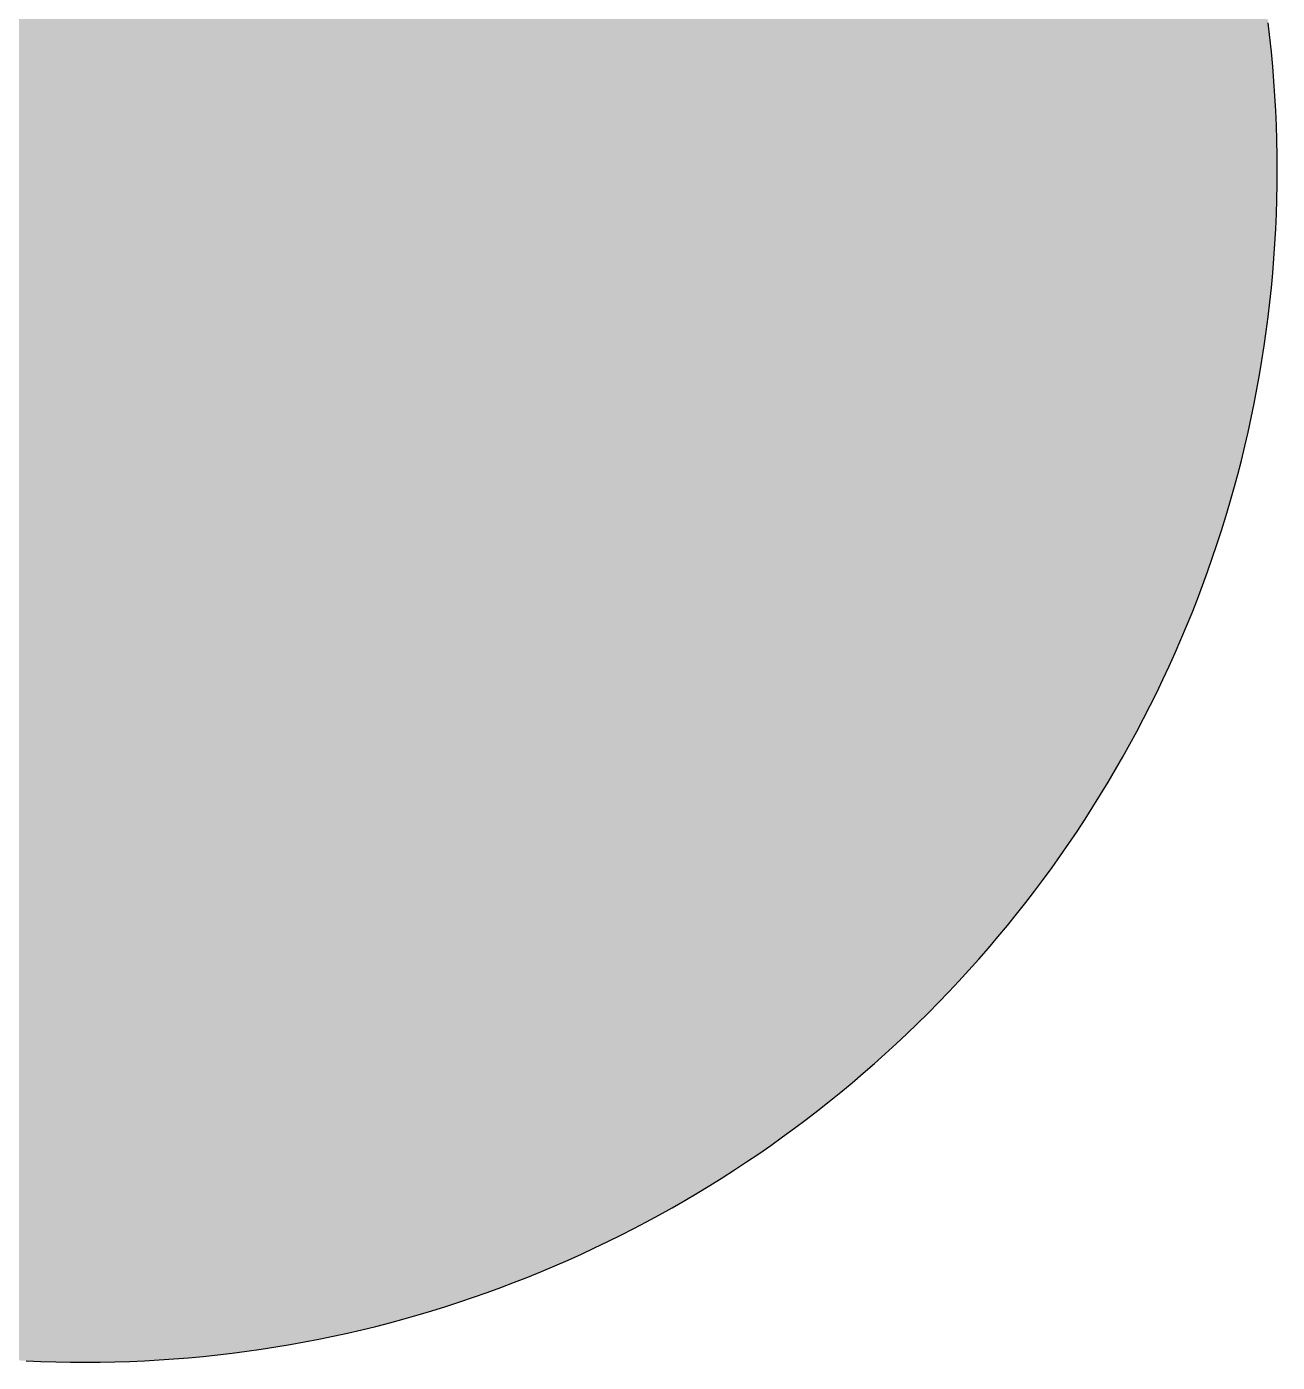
# Model space of a CAD drawing. Header units: millimetres. Extents: x 0 to 212, y 0 to 212.
# Drawn here: x 100.7 to 211.7, y 0.1 to 118.6 of the extents above; entities that cross this region are included whole.
import ezdxf

# ---------------------------------------------------------------- set-up
doc = ezdxf.new("R2010")
doc.units = ezdxf.units.MM

msp = doc.modelspace()

# ---------------------------------------------------------------- hatches: boundary and pattern name
msp.add_hatch(color=254).paths.add_polyline_path([(211.7189, 105.8869), (211.709, 107.2007), (211.6861, 108.5139), (211.6455, 109.8245), (211.5871, 111.1326), (211.5134, 112.4407), (211.4245, 113.7437), (211.3204, 115.0468), (211.201, 116.3447), (211.0638, 117.6426), (210.9114, 118.9355), (210.7413, 120.2258), (210.5584, 121.5136), (210.3577, 122.7988), (210.1418, 124.079), (209.9107, 125.3566), (209.6643, 126.6292), (209.4027, 127.8992), (209.1258, 129.1641), (208.8337, 130.4239), (208.5264, 131.6812), (208.2038, 132.936), (207.866, 134.1831), (207.5104, 135.4277), (207.1421, 136.6647), (206.7611, 137.8991), (206.3623, 139.1285), (205.9483, 140.3502), (205.5216, 141.5694), (205.0771, 142.781), (204.6199, 143.9901), (204.1474, 145.1915), (203.6623, 146.3853), (203.1619, 147.574), (202.6463, 148.7576), (202.1154, 149.9362), (201.5693, 151.1046), (201.0105, 152.2705), (200.439, 153.4262), (199.8523, 154.5768), (199.2503, 155.7198), (198.6356, 156.8577), (198.0057, 157.9855), (197.3605, 159.1081), (196.7052, 160.2232), (196.0321, 161.3281), (195.3489, 162.4279), (194.6504, 163.5176), (193.9366, 164.6022), (193.2102, 165.6766), (192.471, 166.7434), (191.7167, 167.8), (190.9521, 168.849), (190.1698, 169.8904), (189.3773, 170.9217), (188.5696, 171.9428), (187.7517, 172.9562), (186.9161, 173.9621), (186.0702, 174.9552), (185.2117, 175.9407), (184.338, 176.9161), (183.454, 177.8838), (182.5549, 178.8389), (181.643, 179.7837), (180.721, 180.7185), (179.7837, 181.643), (178.8389, 182.5549), (177.8838, 183.454), (176.9161, 184.338), (175.9407, 185.2117), (174.9552, 186.0702), (173.9621, 186.9161), (172.9562, 187.7492), (171.9428, 188.5696), (170.9217, 189.3773), (169.8904, 190.1698), (168.849, 190.9496), (167.8, 191.7167), (166.7408, 192.471), (165.6766, 193.2102), (164.6022, 193.9366), (163.5176, 194.6504), (162.4279, 195.3489), (161.3281, 196.0321), (160.2232, 196.7052), (159.1081, 197.3631), (157.9855, 198.0057), (156.8577, 198.6356), (155.7198, 199.2503), (154.5768, 199.8523), (153.4262, 200.439), (152.2705, 201.0131), (151.1046, 201.5719), (149.9362, 202.1154), (148.7576, 202.6463), (147.574, 203.1619), (146.3853, 203.6623), (145.1889, 204.15), (143.9875, 204.6199), (142.781, 205.0796), (141.5694, 205.5216), (140.3502, 205.9483), (139.1285, 206.3623), (137.8991, 206.7611), (136.6647, 207.1446), (135.4252, 207.5129), (134.1831, 207.866), (132.9334, 208.2038), (131.6812, 208.5264), (130.4239, 208.8337), (129.1641, 209.1284), (127.8966, 209.4052), (126.6292, 209.6668), (125.3541, 209.9132), (124.0765, 210.1444), (122.7963, 210.3603), (121.5136, 210.5584), (120.2258, 210.7438), (118.9355, 210.9114), (117.6401, 211.0638), (116.3447, 211.201), (115.0468, 211.3229), (113.7437, 211.4271), (112.4382, 211.516), (111.1326, 211.5896), (109.8245, 211.6455), (108.5113, 211.6861), (107.1982, 211.7115), (105.885, 211.7192), (104.5693, 211.7115), (103.2561, 211.6861), (101.9454, 211.6455), (100.6373, 211.5896), (99.3292, 211.516), (98.0262, 211.4271), (96.7232, 211.3229), (95.4253, 211.201), (94.1273, 211.0638), (92.8345, 210.9114), (91.5441, 210.7438), (90.2564, 210.5584), (88.9711, 210.3603), (87.691, 210.1444), (86.4133, 209.9132), (85.1408, 209.6668), (83.8708, 209.4052), (82.6059, 209.1284), (81.346, 208.8337), (80.0887, 208.5264), (78.834, 208.2038), (77.5868, 207.866), (76.3422, 207.5129), (75.1053, 207.1446), (73.8708, 206.7611), (72.6415, 206.3623), (71.4197, 205.9483), (70.2005, 205.5216), (68.9889, 205.0796), (67.7799, 204.6199), (66.5785, 204.15), (65.3847, 203.6623), (64.196, 203.1619), (63.0123, 202.6463), (61.8338, 202.1154), (60.6628, 201.5719), (59.4995, 201.0131), (58.3438, 200.439), (57.1932, 199.8523), (56.0502, 199.2503), (54.9123, 198.6356), (53.7845, 198.0057), (52.6618, 197.3631), (51.5468, 196.7052), (50.4419, 196.0321), (49.342, 195.3489), (48.2524, 194.6504), (47.1678, 193.9366), (46.0934, 193.2102), (45.0266, 192.471), (43.9699, 191.7167), (42.9209, 190.9496), (41.8795, 190.1698), (40.8483, 189.3773), (39.8272, 188.5696), (38.8137, 187.7492), (37.8079, 186.9161), (36.8148, 186.0702), (35.8292, 185.2117), (34.8539, 184.338), (33.8861, 183.454), (32.9311, 182.5549), (31.9862, 181.643), (31.049, 180.7185), (30.1269, 179.7837), (29.2151, 178.8389), (28.3159, 177.8838), (27.432, 176.9161), (26.5582, 175.9407), (25.6997, 174.9552), (24.8539, 173.9621), (24.0208, 172.9562), (23.2004, 171.9428), (22.3926, 170.9217), (21.6002, 169.8904), (20.8204, 168.849), (20.0533, 167.8), (19.2989, 166.7434), (18.5598, 165.6766), (17.8333, 164.6022), (17.1196, 163.5176), (16.4211, 162.4279), (15.7378, 161.3281), (15.0647, 160.2232), (14.4069, 159.1081), (13.7643, 157.9855), (13.1343, 156.8577), (12.5197, 155.7198), (11.9177, 154.5768), (11.3309, 153.4262), (10.7569, 152.2705), (10.1981, 151.1046), (9.6545, 149.9362), (9.1237, 148.7576), (8.6081, 147.574), (8.1077, 146.3853), (7.62, 145.1915), (7.1501, 143.9901), (6.6904, 142.781), (6.2484, 141.5694), (5.8217, 140.3502), (5.4077, 139.1285), (5.0089, 137.8991), (4.6253, 136.6647), (4.257, 135.4277), (3.904, 134.1831), (3.5662, 132.936), (3.2436, 131.6812), (2.9362, 130.4239), (2.6416, 129.1641), (2.3647, 127.8992), (2.1031, 126.6292), (1.8567, 125.3566), (1.6256, 124.079), (1.4097, 122.7988), (1.2116, 121.5136), (1.0262, 120.2258), (0.8585, 118.9355), (0.7061, 117.6426), (0.569, 116.3447), (0.447, 115.0468), (0.3429, 113.7437), (0.254, 112.4407), (0.1803, 111.1326), (0.1245, 109.8245), (0.0838, 108.5139), (0.0584, 107.2007), (0.0508, 105.885), (0.0584, 104.5718), (0.0838, 103.2586), (0.1245, 101.9454), (0.1803, 100.6373), (0.254, 99.3318), (0.3429, 98.0262), (0.447, 96.7232), (0.569, 95.4253), (0.7061, 94.1299), (0.8585, 92.8345), (1.0262, 91.5441), (1.2116, 90.2564), (1.4097, 88.9737), (1.6256, 87.6935), (1.8567, 86.4159), (2.1031, 85.1408), (2.3647, 83.8733), (2.6416, 82.6059), (2.9362, 81.346), (3.2436, 80.0887), (3.5662, 78.8365), (3.904, 77.5868), (4.257, 76.3448), (4.6253, 75.1053), (5.0089, 73.8708), (5.4077, 72.6415), (5.8217, 71.4197), (6.2484, 70.2005), (6.6904, 68.9889), (7.1501, 67.7824), (7.62, 66.581), (8.1077, 65.3847), (8.6081, 64.196), (9.1237, 63.0123), (9.6545, 61.8338), (10.1981, 60.6654), (10.7569, 59.4995), (11.3309, 58.3438), (11.9177, 57.1932), (12.5197, 56.0502), (13.1343, 54.9123), (13.7643, 53.7845), (14.4069, 52.6618), (15.0647, 51.5468), (15.7378, 50.4419), (16.4211, 49.342), (17.1196, 48.2524), (17.8333, 47.1678), (18.5598, 46.0934), (19.2989, 45.0291), (20.0533, 43.9699), (20.8204, 42.9209), (21.6002, 41.8795), (22.3926, 40.8483), (23.2004, 39.8272), (24.0208, 38.8137), (24.8539, 37.8079), (25.6997, 36.8148), (26.5582, 35.8292), (27.432, 34.8539), (28.3159, 33.8861), (29.2151, 32.9311), (30.1269, 31.9862), (31.049, 31.049), (31.9862, 30.1269), (32.9311, 29.2151), (33.8861, 28.3159), (34.8539, 27.432), (35.8292, 26.5582), (36.8148, 25.6997), (37.8079, 24.8539), (38.8137, 24.0182), (39.8272, 23.2004), (40.8483, 22.3926), (41.8795, 21.6002), (42.9209, 20.8178), (43.9699, 20.0533), (45.0266, 19.2989), (46.0934, 18.5598), (47.1678, 17.8333), (48.2524, 17.1196), (49.342, 16.4211), (50.4419, 15.7378), (51.5468, 15.0647), (52.6618, 14.4094), (53.7845, 13.7643), (54.9123, 13.1343), (56.0502, 12.5197), (57.1932, 11.9177), (58.3438, 11.3309), (59.4995, 10.7594), (60.6628, 10.2006), (61.8338, 9.6545), (63.0123, 9.1237), (64.196, 8.6081), (65.3847, 8.1077), (66.5785, 7.6225), (67.7799, 7.1501), (68.9889, 6.6929), (70.2005, 6.2484), (71.4197, 5.8217), (72.6415, 5.4077), (73.8708, 5.0089), (75.1053, 4.6279), (76.3422, 4.2596), (77.5868, 3.904), (78.834, 3.5662), (80.0887, 3.2436), (81.346, 2.9362), (82.6059, 2.6441), (83.8708, 2.3673), (85.1408, 2.1057), (86.4133, 1.8593), (87.691, 1.6281), (88.9711, 1.4122), (90.2564, 1.2116), (91.5441, 1.0287), (92.8345, 0.8585), (94.1273, 0.7061), (95.4253, 0.569), (96.7232, 0.4496), (98.0262, 0.3454), (99.3292, 0.2565), (100.6373, 0.1829), (101.9454, 0.1245), (103.2561, 0.0838), (104.5693, 0.061), (105.885, 0.0533), (107.1982, 0.061), (108.5113, 0.0838), (109.8245, 0.1245), (111.1326, 0.1829), (112.4382, 0.2565), (113.7437, 0.3454), (115.0468, 0.4496), (116.3447, 0.569), (117.6401, 0.7061), (118.9355, 0.8585), (120.2258, 1.0287), (121.5136, 1.2116), (122.7963, 1.4122), (124.0765, 1.6281), (125.3541, 1.8593), (126.6292, 2.1057), (127.8966, 2.3673), (129.1641, 2.6441), (130.4239, 2.9362), (131.6812, 3.2436), (132.9334, 3.5662), (134.1831, 3.904), (135.4252, 4.2596), (136.6647, 4.6279), (137.8991, 5.0089), (139.1285, 5.4077), (140.3502, 5.8217), (141.5694, 6.2484), (142.781, 6.6929), (143.9875, 7.1501), (145.1889, 7.6225), (146.3853, 8.1077), (147.574, 8.6081), (148.7576, 9.1237), (149.9362, 9.6545), (151.1046, 10.2006), (152.2705, 10.7594), (153.4262, 11.3309), (154.5768, 11.9177), (155.7198, 12.5197), (156.8577, 13.1343), (157.9855, 13.7643), (159.1081, 14.4094), (160.2232, 15.0647), (161.3281, 15.7378), (162.4279, 16.4211), (163.5176, 17.1196), (164.6022, 17.8333), (165.6766, 18.5598), (166.7408, 19.2989), (167.8, 20.0533), (168.849, 20.8178), (169.8904, 21.6002), (170.9217, 22.3926), (171.9428, 23.2004), (172.9562, 24.0182), (173.9621, 24.8539), (174.9552, 25.6997), (175.9407, 26.5582), (176.9161, 27.432), (177.8838, 28.3159), (178.8389, 29.2151), (179.7837, 30.1269), (180.721, 31.049), (181.643, 31.9862), (182.5549, 32.9311), (183.454, 33.8861), (184.338, 34.8539), (185.2117, 35.8292), (186.0702, 36.8148), (186.9161, 37.8079), (187.7517, 38.8137), (188.5696, 39.8272), (189.3773, 40.8483), (190.1698, 41.8795), (190.9521, 42.9209), (191.7167, 43.9699), (192.471, 45.0291), (193.2102, 46.0934), (193.9366, 47.1678), (194.6504, 48.2524), (195.3489, 49.342), (196.0321, 50.4419), (196.7052, 51.5468), (197.3605, 52.6618), (198.0057, 53.7845), (198.6356, 54.9123), (199.2503, 56.0502), (199.8523, 57.1932), (200.439, 58.3438), (201.0105, 59.4995), (201.5693, 60.6654), (202.1154, 61.8338), (202.6463, 63.0123), (203.1619, 64.196), (203.6623, 65.3847), (204.1474, 66.581), (204.6199, 67.7824), (205.0771, 68.9889), (205.5216, 70.2005), (205.9483, 71.4197), (206.3623, 72.6415), (206.7611, 73.8708), (207.1421, 75.1053), (207.5104, 76.3448), (207.866, 77.5868), (208.2038, 78.8365), (208.5264, 80.0887), (208.8337, 81.346), (209.1258, 82.6059), (209.4027, 83.8733), (209.6643, 85.1408), (209.9107, 86.4159), (210.1418, 87.6935), (210.3577, 88.9737), (210.5584, 90.2564), (210.7413, 91.5441), (210.9114, 92.8345), (211.0638, 94.1299), (211.201, 95.4253), (211.3204, 96.7232), (211.4245, 98.0262), (211.5134, 99.3318), (211.5871, 100.6373), (211.6455, 101.9454), (211.6861, 103.2586), (211.709, 104.5718), (211.7166, 105.885)])
h = msp.add_hatch(color=59)
h.paths.add_polyline_path([(148.5194, 106.9287), (124.889, 105.4569), (124.8385, 105.4532), (124.7877, 105.4481), (124.7369, 105.443), (124.6886, 105.4354), (124.6378, 105.4278), (124.5895, 105.4202), (124.5413, 105.4125), (124.493, 105.4024), (124.4448, 105.3922), (124.3965, 105.3795), (124.3482, 105.3668), (124.3, 105.3541), (124.2543, 105.3414), (124.206, 105.3262), (124.1603, 105.3109), (124.1146, 105.2932), (124.0688, 105.2754), (124.0231, 105.2576), (123.9774, 105.2398), (123.9342, 105.2195), (123.8885, 105.1992), (123.8453, 105.1789), (123.8021, 105.156), (123.759, 105.1331), (123.7158, 105.1103), (123.6751, 105.0849), (123.632, 105.0595), (123.5913, 105.0341), (123.5507, 105.0087), (123.51, 104.9807), (123.4719, 104.9528), (123.4313, 104.9249), (123.3932, 104.8969), (123.3551, 104.8664), (123.317, 104.836), (123.2789, 104.8029), (123.2433, 104.7725), (123.2078, 104.7394), (123.1722, 104.7064), (123.1367, 104.6734), (123.1036, 104.6378), (123.0681, 104.6023), (123.0351, 104.5667), (123.0046, 104.5312), (122.9716, 104.4931), (122.9411, 104.4575), (122.9106, 104.4194), (122.8801, 104.3788), (122.8496, 104.3407), (122.8217, 104.3), (122.7938, 104.2594), (122.7684, 104.2187), (122.7404, 104.1781), (122.715, 104.1349), (122.6896, 104.0943), (122.6642, 104.0511), (122.6414, 104.0079), (122.6185, 103.9622), (122.5956, 103.919), (122.5753, 103.8733), (122.555, 103.8276), (122.5347, 103.7819), (122.5169, 103.7336), (122.4991, 103.6879), (116.5105, 87.6469), (116.4869, 87.5894), (116.4666, 87.5309), (116.4463, 87.4725), (116.426, 87.4166), (116.4057, 87.3582), (116.3853, 87.2998), (116.3676, 87.2414), (116.3472, 87.183), (116.3295, 87.1245), (116.3117, 87.0661), (116.2914, 87.0077), (116.2736, 86.9493), (116.2583, 86.8909), (116.2406, 86.8324), (116.2228, 86.774), (116.2075, 86.7156), (116.1923, 86.6572), (116.1745, 86.5962), (116.1593, 86.5378), (116.144, 86.4794), (116.1313, 86.421), (116.1161, 86.36), (116.1009, 86.3016), (116.0882, 86.2406), (116.0755, 86.1822), (116.0628, 86.1238), (116.0501, 86.0628), (116.0374, 86.0019), (116.0247, 85.9434), (116.012, 85.8825), (116.0018, 85.8241), (115.9916, 85.7631), (115.9789, 85.7021), (115.9688, 85.6437), (115.9586, 85.5828), (115.951, 85.5218), (115.9408, 85.4634), (115.9307, 85.4024), (115.9231, 85.3415), (115.9154, 85.2805), (115.9053, 85.2221), (115.8977, 85.1611), (115.8926, 85.1002), (115.885, 85.0392), (115.8773, 84.9782), (115.8723, 84.9173), (115.8646, 84.8563), (115.8596, 84.7954), (115.8545, 84.7344), (115.8494, 84.6734), (115.8443, 84.6125), (115.8418, 84.5515), (115.8367, 84.4906), (115.8342, 84.4296), (115.8291, 84.3686), (115.8265, 84.3077), (115.824, 84.2467), (115.8215, 84.1858), (115.8215, 84.1248), (115.8189, 84.0638), (115.8164, 84.0029), (115.8164, 83.9419), (115.8164, 83.881), (115.8164, 83.82), (115.7993, 68.7571), (115.7986, 68.6841), (115.8011, 68.6156), (115.8062, 68.5444), (115.8113, 68.4759), (115.8189, 68.4073), (115.8291, 68.3387), (115.8418, 68.2727), (115.8545, 68.2041), (115.8672, 68.138), (115.885, 68.072), (115.9027, 68.006), (115.9205, 67.9425), (115.9408, 67.879), (115.9637, 67.8155), (115.9866, 67.752), (116.012, 67.691), (116.0399, 67.63), (116.0678, 67.5691), (116.0983, 67.5107), (116.1288, 67.4522), (116.1593, 67.3938), (116.1948, 67.3379), (116.2279, 67.2821), (116.266, 67.2262), (116.3015, 67.1728), (116.3422, 67.1195), (116.3803, 67.0687), (116.4234, 67.0154), (116.4641, 66.9671), (116.5073, 66.9163), (116.553, 66.868), (116.5987, 66.8223), (116.6444, 66.7766), (116.6927, 66.7309), (116.7435, 66.6877), (116.7917, 66.6471), (116.8451, 66.6039), (116.8959, 66.5658), (116.9492, 66.5251), (117.0026, 66.4896), (117.0584, 66.4515), (117.1143, 66.4185), (117.1702, 66.3829), (117.2286, 66.3524), (117.287, 66.3219), (117.3455, 66.2915), (117.4064, 66.2635), (117.4674, 66.2356), (117.5283, 66.2102), (117.5918, 66.1873), (117.6553, 66.1645), (117.7188, 66.1441), (117.7823, 66.1264), (117.8484, 66.1086), (117.9144, 66.0908), (117.9805, 66.0781), (118.049, 66.0654), (118.1151, 66.0527), (118.1837, 66.0425), (118.2522, 66.0349), (118.3208, 66.0298), (118.3919, 66.0248), (118.4605, 66.0222), (118.5316, 66.0222), (119.9085, 66.0393), (119.9109, 66.355), (119.9236, 66.6699), (119.9439, 66.9823), (119.9693, 67.2922), (120.0048, 67.5996), (120.048, 67.9044), (120.0988, 68.2092), (120.1572, 68.5089), (120.2207, 68.8061), (120.2944, 69.1032), (120.3731, 69.3953), (120.4595, 69.6849), (120.5509, 69.9694), (120.65, 70.2539), (120.7567, 70.5333), (120.871, 70.8101), (120.9904, 71.0844), (121.1174, 71.3537), (121.2494, 71.6204), (121.3866, 71.882), (121.5314, 72.1411), (121.6812, 72.3951), (121.8387, 72.6465), (122.0013, 72.8929), (122.1689, 73.1342), (122.3416, 73.373), (122.522, 73.6067), (122.7074, 73.8353), (122.8979, 74.0613), (123.0909, 74.2823), (123.2916, 74.4957), (123.4973, 74.7065), (123.7082, 74.9122), (123.9241, 75.1129), (124.1425, 75.3085), (124.3686, 75.499), (124.5972, 75.6818), (124.8308, 75.8622), (125.0696, 76.0349), (125.3134, 76.2025), (125.5598, 76.3651), (125.8087, 76.5226), (126.0653, 76.6724), (126.3218, 76.8172), (126.586, 76.9569), (126.8527, 77.089), (127.1219, 77.2135), (127.3937, 77.3328), (127.6706, 77.4471), (127.9525, 77.5538), (128.2344, 77.6529), (128.5215, 77.7469), (128.811, 77.8332), (129.1031, 77.912), (129.3978, 77.9831), (129.6949, 78.0491), (129.9972, 78.105), (130.2995, 78.1558), (130.6043, 78.199), (130.9116, 78.2345), (131.224, 78.2625), (131.5364, 78.2803), (131.8489, 78.293), (132.1664, 78.298), (132.4839, 78.293), (132.7963, 78.2803), (133.1087, 78.2625), (133.4211, 78.2345), (133.7285, 78.199), (134.0333, 78.1558), (134.3355, 78.105), (134.6378, 78.0491), (134.935, 77.9831), (135.2296, 77.912), (135.5217, 77.8332), (135.8113, 77.7469), (136.0983, 77.6529), (136.3828, 77.5538), (136.6622, 77.4471), (136.939, 77.3328), (137.2108, 77.2135), (137.4826, 77.089), (137.7467, 76.9569), (138.0109, 76.8172), (138.27, 76.6724), (138.524, 76.5226), (138.7754, 76.3651), (139.0218, 76.2025), (139.2631, 76.0349), (139.5019, 75.8622), (139.7356, 75.6818), (139.9642, 75.499), (140.1902, 75.3085), (140.4087, 75.1129), (140.6246, 74.9122), (140.8354, 74.7065), (141.0411, 74.4957), (141.2418, 74.2823), (141.4374, 74.0613), (141.6253, 73.8353), (141.8107, 73.6067), (141.9911, 73.373), (142.1638, 73.1342), (142.3314, 72.8929), (142.494, 72.6465), (142.6515, 72.3951), (142.8013, 72.1411), (142.9461, 71.882), (143.0833, 71.6204), (143.2154, 71.3537), (143.3424, 71.0844), (143.4617, 70.8101), (143.576, 70.5333), (143.6827, 70.2539), (143.7818, 69.9694), (143.8732, 69.6849), (143.9596, 69.3953), (144.0383, 69.1032), (144.112, 68.8061), (144.1755, 68.5089), (144.2339, 68.2092), (144.2847, 67.9044), (144.3279, 67.5996), (144.3609, 67.2922), (144.3888, 66.9823), (144.4092, 66.6699), (144.4219, 66.355), (144.4244, 66.0375), (167.0801, 66.0382), (167.1726, 66.1797), (167.2641, 66.3219), (167.3555, 66.4667), (167.447, 66.609), (167.5409, 66.7537), (167.6298, 66.896), (167.7213, 67.0408), (167.8127, 67.1855), (167.9016, 67.3303), (167.9931, 67.4751), (168.082, 67.6199), (168.1709, 67.7647), (168.2598, 67.9094), (168.3487, 68.0568), (168.435, 68.2015), (168.5239, 68.3463), (168.6103, 68.4936), (168.6992, 68.641), (168.7855, 68.7857), (168.8719, 68.9331), (168.9583, 69.0804), (169.0421, 69.2277), (169.1284, 69.375), (169.2123, 69.5223), (169.2986, 69.6697), (169.3824, 69.817), (169.4663, 69.9668), (169.5501, 70.1142), (169.6314, 70.264), (169.7152, 70.4113), (169.799, 70.5612), (169.8803, 70.7111), (169.9616, 70.8584), (170.0428, 71.0082), (170.1241, 71.1581), (170.2054, 71.308), (170.2867, 71.4578), (170.3654, 71.6077), (170.4467, 71.7601), (170.5254, 71.9099), (170.6042, 72.0598), (170.6829, 72.2122), (170.7617, 72.3621), (170.8379, 72.5145), (170.9166, 72.6643), (170.9928, 72.8167), (171.0715, 72.9691), (171.1477, 73.1215), (171.2239, 73.2739), (171.3001, 73.4263), (171.3738, 73.5787), (171.45, 73.7311), (171.5237, 73.8835), (171.5999, 74.0359), (171.6735, 74.1909), (171.7472, 74.3433), (171.8208, 74.4982), (171.892, 74.6506), (171.9656, 74.8055), (172.0393, 74.9605), (172.1104, 75.1129), (172.1815, 75.2678), (172.2526, 75.4228), (172.3238, 75.5777), (148.5194, 75.5795)])
edge = h.paths.add_edge_path(flags=16)
edge.add_line((141.7105, 66.0393), (141.7066, 66.2838))
edge.add_line((141.7066, 66.2838), (141.6964, 66.5302))
edge.add_line((141.6964, 66.5302), (141.6812, 66.7715))
edge.add_line((141.6812, 66.7715), (141.6609, 67.0128))
edge.add_line((141.6609, 67.0128), (141.6329, 67.2541))
edge.add_line((141.6329, 67.2541), (141.5999, 67.4903))
edge.add_line((141.5999, 67.4903), (141.5593, 67.7266))
edge.add_line((141.5593, 67.7266), (141.5161, 67.9602))
edge.add_line((141.5161, 67.9602), (141.4653, 68.1939))
edge.add_line((141.4653, 68.1939), (141.4094, 68.4225))
edge.add_line((141.4094, 68.4225), (141.3485, 68.6511))
edge.add_line((141.3485, 68.6511), (141.2799, 68.8772))
edge.add_line((141.2799, 68.8772), (141.2088, 69.0982))
edge.add_line((141.2088, 69.0982), (141.13, 69.3191))
edge.add_line((141.13, 69.3191), (141.0462, 69.5376))
edge.add_line((141.0462, 69.5376), (140.9598, 69.7535))
edge.add_line((140.9598, 69.7535), (140.8659, 69.9668))
edge.add_line((140.8659, 69.9668), (140.7693, 70.1751))
edge.add_line((140.7693, 70.1751), (140.6652, 70.3834))
edge.add_line((140.6652, 70.3834), (140.5585, 70.5866))
edge.add_line((140.5585, 70.5866), (140.4442, 70.7873))
edge.add_line((140.4442, 70.7873), (140.3274, 70.9879))
edge.add_line((140.3274, 70.9879), (140.2055, 71.181))
edge.add_line((140.2055, 71.181), (140.0785, 71.374))
edge.add_line((140.0785, 71.374), (139.9489, 71.562))
edge.add_line((139.9489, 71.562), (139.8143, 71.7474))
edge.add_line((139.8143, 71.7474), (139.6746, 71.9303))
edge.add_line((139.6746, 71.9303), (139.5298, 72.1081))
edge.add_line((139.5298, 72.1081), (139.3825, 72.2833))
edge.add_line((139.3825, 72.2833), (139.2301, 72.456))
edge.add_line((139.2301, 72.456), (139.0752, 72.6211))
edge.add_line((139.0752, 72.6211), (138.9151, 72.7862))
edge.add_line((138.9151, 72.7862), (138.75, 72.9463))
edge.add_line((138.75, 72.9463), (138.5824, 73.1012))
edge.add_line((138.5824, 73.1012), (138.4122, 73.2536))
edge.add_line((138.4122, 73.2536), (138.237, 73.4009))
edge.add_line((138.237, 73.4009), (138.0592, 73.5457))
edge.add_line((138.0592, 73.5457), (137.8763, 73.6854))
edge.add_line((137.8763, 73.6854), (137.6909, 73.82))
edge.add_line((137.6909, 73.82), (137.5029, 73.9521))
edge.add_line((137.5029, 73.9521), (137.3099, 74.0766))
edge.add_line((137.3099, 74.0766), (137.1143, 74.1985))
edge.add_line((137.1143, 74.1985), (136.9162, 74.3179))
edge.add_line((136.9162, 74.3179), (136.7155, 74.4296))
edge.add_line((136.7155, 74.4296), (136.5098, 74.5363))
edge.add_line((136.5098, 74.5363), (136.304, 74.6404))
edge.add_line((136.304, 74.6404), (136.0932, 74.737))
edge.add_line((136.0932, 74.737), (135.8798, 74.8309))
edge.add_line((135.8798, 74.8309), (135.6665, 74.9198))
edge.add_line((135.6665, 74.9198), (135.448, 75.0011))
edge.add_line((135.448, 75.0011), (135.2271, 75.0799))
edge.add_line((135.2271, 75.0799), (135.0035, 75.151))
edge.add_line((135.0035, 75.151), (134.78, 75.2196))
edge.add_line((134.78, 75.2196), (134.5514, 75.2805))
edge.add_line((134.5514, 75.2805), (134.3228, 75.3364))
edge.add_line((134.3228, 75.3364), (134.0891, 75.3872))
edge.add_line((134.0891, 75.3872), (133.8555, 75.4329))
edge.add_line((133.8555, 75.4329), (133.6192, 75.471))
edge.add_line((133.6192, 75.471), (133.383, 75.504))
edge.add_line((133.383, 75.504), (133.1417, 75.532))
edge.add_line((133.1417, 75.532), (132.9004, 75.5523))
edge.add_line((132.9004, 75.5523), (132.6566, 75.5675))
edge.add_line((132.6566, 75.5675), (132.4127, 75.5777))
edge.add_line((132.4127, 75.5777), (132.1664, 75.5802))
edge.add_line((132.1664, 75.5802), (131.92, 75.5777))
edge.add_line((131.92, 75.5777), (131.6761, 75.5675))
edge.add_line((131.6761, 75.5675), (131.4323, 75.5523))
edge.add_line((131.4323, 75.5523), (131.191, 75.532))
edge.add_line((131.191, 75.532), (130.9522, 75.504))
edge.add_line((130.9522, 75.504), (130.7135, 75.471))
edge.add_line((130.7135, 75.471), (130.4773, 75.4329))
edge.add_line((130.4773, 75.4329), (130.2436, 75.3872))
edge.add_line((130.2436, 75.3872), (130.0124, 75.3364))
edge.add_line((130.0124, 75.3364), (129.7813, 75.2805))
edge.add_line((129.7813, 75.2805), (129.5552, 75.2196))
edge.add_line((129.5552, 75.2196), (129.3292, 75.151))
edge.add_line((129.3292, 75.151), (129.1057, 75.0799))
edge.add_line((129.1057, 75.0799), (128.8847, 75.0011))
edge.add_line((128.8847, 75.0011), (128.6688, 74.9198))
edge.add_line((128.6688, 74.9198), (128.4529, 74.8309))
edge.add_line((128.4529, 74.8309), (128.2395, 74.737))
edge.add_line((128.2395, 74.737), (128.0287, 74.6404))
edge.add_line((128.0287, 74.6404), (127.823, 74.5363))
edge.add_line((127.823, 74.5363), (127.6172, 74.4296))
edge.add_line((127.6172, 74.4296), (127.4166, 74.3179))
edge.add_line((127.4166, 74.3179), (127.2184, 74.1985))
edge.add_line((127.2184, 74.1985), (127.0229, 74.0766))
edge.add_line((127.0229, 74.0766), (126.8324, 73.9521))
edge.add_line((126.8324, 73.9521), (126.6419, 73.82))
edge.add_line((126.6419, 73.82), (126.4564, 73.6854))
edge.add_line((126.4564, 73.6854), (126.2761, 73.5457))
edge.add_line((126.2761, 73.5457), (126.0983, 73.4009))
edge.add_line((126.0983, 73.4009), (125.923, 73.2536))
edge.add_line((125.923, 73.2536), (125.7503, 73.1012))
edge.add_line((125.7503, 73.1012), (125.5827, 72.9463))
edge.add_line((125.5827, 72.9463), (125.4201, 72.7862))
edge.add_line((125.4201, 72.7862), (125.2601, 72.6211))
edge.add_line((125.2601, 72.6211), (125.1026, 72.456))
edge.add_line((125.1026, 72.456), (124.9528, 72.2833))
edge.add_line((124.9528, 72.2833), (124.8029, 72.1081))
edge.add_line((124.8029, 72.1081), (124.6607, 71.9303))
edge.add_line((124.6607, 71.9303), (124.521, 71.7474))
edge.add_line((124.521, 71.7474), (124.3863, 71.562))
edge.add_line((124.3863, 71.562), (124.2543, 71.374))
edge.add_line((124.2543, 71.374), (124.1273, 71.181))
edge.add_line((124.1273, 71.181), (124.0053, 70.9879))
edge.add_line((124.0053, 70.9879), (123.8885, 70.7873))
edge.add_line((123.8885, 70.7873), (123.7767, 70.5866))
edge.add_line((123.7767, 70.5866), (123.6701, 70.3834))
edge.add_line((123.6701, 70.3834), (123.5659, 70.1751))
edge.add_line((123.5659, 70.1751), (123.4669, 69.9668))
edge.add_line((123.4669, 69.9668), (123.3754, 69.7535))
edge.add_line((123.3754, 69.7535), (123.2865, 69.5376))
edge.add_line((123.2865, 69.5376), (123.2027, 69.3191))
edge.add_line((123.2027, 69.3191), (123.1265, 69.0982))
edge.add_line((123.1265, 69.0982), (123.0528, 68.8772))
edge.add_line((123.0528, 68.8772), (122.9868, 68.6511))
edge.add_line((122.9868, 68.6511), (122.9258, 68.4225))
edge.add_line((122.9258, 68.4225), (122.87, 68.1939))
edge.add_line((122.87, 68.1939), (122.8192, 67.9602))
edge.add_line((122.8192, 67.9602), (122.7734, 67.7266))
edge.add_line((122.7734, 67.7266), (122.7353, 67.4903))
edge.add_line((122.7353, 67.4903), (122.7023, 67.2541))
edge.add_line((122.7023, 67.2541), (122.6744, 67.0128))
edge.add_line((122.6744, 67.0128), (122.6541, 66.7715))
edge.add_line((122.6541, 66.7715), (122.6363, 66.5302))
edge.add_line((122.6363, 66.5302), (122.6287, 66.2838))
edge.add_line((122.6287, 66.2838), (122.6261, 66.0375))
edge.add_line((122.6261, 66.0375), (122.6287, 65.7911))
edge.add_line((122.6287, 65.7911), (122.6363, 65.5472))
edge.add_line((122.6363, 65.5472), (122.6541, 65.3034))
edge.add_line((122.6541, 65.3034), (122.6744, 65.0621))
edge.add_line((122.6744, 65.0621), (122.7023, 64.8233))
edge.add_line((122.7023, 64.8233), (122.7353, 64.5846))
edge.add_line((122.7353, 64.5846), (122.7734, 64.3484))
edge.add_line((122.7734, 64.3484), (122.8192, 64.1147))
edge.add_line((122.8192, 64.1147), (122.87, 63.8835))
edge.add_line((122.87, 63.8835), (122.9258, 63.6524))
edge.add_line((122.9258, 63.6524), (122.9868, 63.4263))
edge.add_line((122.9868, 63.4263), (123.0528, 63.2003))
edge.add_line((123.0528, 63.2003), (123.1265, 62.9768))
edge.add_line((123.1265, 62.9768), (123.2027, 62.7583))
edge.add_line((123.2027, 62.7583), (123.2865, 62.5399))
edge.add_line((123.2865, 62.5399), (123.3754, 62.324))
edge.add_line((123.3754, 62.324), (123.4669, 62.1106))
edge.add_line((123.4669, 62.1106), (123.5659, 61.9023))
edge.add_line((123.5659, 61.9023), (123.6701, 61.6941))
edge.add_line((123.6701, 61.6941), (123.7767, 61.4909))
edge.add_line((123.7767, 61.4909), (123.8885, 61.2877))
edge.add_line((123.8885, 61.2877), (124.0053, 61.0895))
edge.add_line((124.0053, 61.0895), (124.1273, 60.8965))
edge.add_line((124.1273, 60.8965), (124.2543, 60.7035))
edge.add_line((124.2543, 60.7035), (124.3863, 60.5155))
edge.add_line((124.3863, 60.5155), (124.521, 60.3301))
edge.add_line((124.521, 60.3301), (124.6607, 60.1472))
edge.add_line((124.6607, 60.1472), (124.8029, 59.9694))
edge.add_line((124.8029, 59.9694), (124.9528, 59.7941))
edge.add_line((124.9528, 59.7941), (125.1026, 59.624))
edge.add_line((125.1026, 59.624), (125.2601, 59.4563))
edge.add_line((125.2601, 59.4563), (125.4201, 59.2912))
edge.add_line((125.4201, 59.2912), (125.5827, 59.1312))
edge.add_line((125.5827, 59.1312), (125.7503, 58.9763))
edge.add_line((125.7503, 58.9763), (125.923, 58.8239))
edge.add_line((125.923, 58.8239), (126.0983, 58.6765))
edge.add_line((126.0983, 58.6765), (126.2761, 58.5318))
edge.add_line((126.2761, 58.5318), (126.4564, 58.3921))
edge.add_line((126.4564, 58.3921), (126.6419, 58.2574))
edge.add_line((126.6419, 58.2574), (126.8324, 58.1254))
edge.add_line((126.8324, 58.1254), (127.0229, 58.0009))
edge.add_line((127.0229, 58.0009), (127.2184, 57.879))
edge.add_line((127.2184, 57.879), (127.4166, 57.7621))
edge.add_line((127.4166, 57.7621), (127.6172, 57.6478))
edge.add_line((127.6172, 57.6478), (127.823, 57.5412))
edge.add_line((127.823, 57.5412), (128.0287, 57.437))
edge.add_line((128.0287, 57.437), (128.2395, 57.3405))
edge.add_line((128.2395, 57.3405), (128.4529, 57.2465))
edge.add_line((128.4529, 57.2465), (128.6688, 57.1576))
edge.add_line((128.6688, 57.1576), (128.8847, 57.0763))
edge.add_line((128.8847, 57.0763), (129.1057, 56.9976))
edge.add_line((129.1057, 56.9976), (129.3292, 56.9265))
edge.add_line((129.3292, 56.9265), (129.5552, 56.8579))
edge.add_line((129.5552, 56.8579), (129.7813, 56.7969))
edge.add_line((129.7813, 56.7969), (130.0124, 56.7411))
edge.add_line((130.0124, 56.7411), (130.2436, 56.6903))
edge.add_line((130.2436, 56.6903), (130.4773, 56.6471))
edge.add_line((130.4773, 56.6471), (130.7135, 56.6064))
edge.add_line((130.7135, 56.6064), (130.9522, 56.5734))
edge.add_line((130.9522, 56.5734), (131.191, 56.5455))
edge.add_line((131.191, 56.5455), (131.4323, 56.5252))
edge.add_line((131.4323, 56.5252), (131.6761, 56.5099))
edge.add_line((131.6761, 56.5099), (131.92, 56.4998))
edge.add_line((131.92, 56.4998), (132.1664, 56.4972))
edge.add_line((132.1664, 56.4972), (132.4127, 56.4998))
edge.add_line((132.4127, 56.4998), (132.6566, 56.5099))
edge.add_line((132.6566, 56.5099), (132.9004, 56.5252))
edge.add_line((132.9004, 56.5252), (133.1417, 56.5455))
edge.add_line((133.1417, 56.5455), (133.383, 56.5734))
edge.add_line((133.383, 56.5734), (133.6192, 56.6064))
edge.add_line((133.6192, 56.6064), (133.8555, 56.6471))
edge.add_line((133.8555, 56.6471), (134.0891, 56.6903))
edge.add_line((134.0891, 56.6903), (134.3228, 56.7411))
edge.add_line((134.3228, 56.7411), (134.5514, 56.7969))
edge.add_line((134.5514, 56.7969), (134.78, 56.8579))
edge.add_line((134.78, 56.8579), (135.0035, 56.9265))
edge.add_line((135.0035, 56.9265), (135.2271, 56.9976))
edge.add_line((135.2271, 56.9976), (135.448, 57.0763))
edge.add_line((135.448, 57.0763), (135.6665, 57.1576))
edge.add_line((135.6665, 57.1576), (135.8798, 57.2465))
edge.add_line((135.8798, 57.2465), (136.0932, 57.3405))
edge.add_line((136.0932, 57.3405), (136.304, 57.437))
edge.add_line((136.304, 57.437), (136.5098, 57.5412))
edge.add_line((136.5098, 57.5412), (136.7155, 57.6478))
edge.add_line((136.7155, 57.6478), (136.9162, 57.7621))
edge.add_line((136.9162, 57.7621), (137.1143, 57.879))
edge.add_line((137.1143, 57.879), (137.3099, 58.0009))
edge.add_line((137.3099, 58.0009), (137.5029, 58.1254))
edge.add_line((137.5029, 58.1254), (137.6909, 58.2574))
edge.add_line((137.6909, 58.2574), (137.8763, 58.3921))
edge.add_line((137.8763, 58.3921), (138.0592, 58.5318))
edge.add_line((138.0592, 58.5318), (138.237, 58.6765))
edge.add_line((138.237, 58.6765), (138.4122, 58.8239))
edge.add_line((138.4122, 58.8239), (138.5824, 58.9763))
edge.add_line((138.5824, 58.9763), (138.75, 59.1312))
edge.add_line((138.75, 59.1312), (138.9151, 59.2912))
edge.add_line((138.9151, 59.2912), (139.0752, 59.4563))
edge.add_line((139.0752, 59.4563), (139.2301, 59.624))
edge.add_line((139.2301, 59.624), (139.3825, 59.7941))
edge.add_line((139.3825, 59.7941), (139.5298, 59.9694))
edge.add_line((139.5298, 59.9694), (139.6746, 60.1472))
edge.add_line((139.6746, 60.1472), (139.8143, 60.3301))
edge.add_line((139.8143, 60.3301), (139.9489, 60.5155))
edge.add_line((139.9489, 60.5155), (140.0785, 60.7035))
edge.add_line((140.0785, 60.7035), (140.2055, 60.8965))
edge.add_line((140.2055, 60.8965), (140.3274, 61.0895))
edge.add_line((140.3274, 61.0895), (140.4442, 61.2877))
edge.add_line((140.4442, 61.2877), (140.5585, 61.4909))
edge.add_line((140.5585, 61.4909), (140.6652, 61.6941))
edge.add_line((140.6652, 61.6941), (140.7693, 61.9023))
edge.add_line((140.7693, 61.9023), (140.8659, 62.1106))
edge.add_line((140.8659, 62.1106), (140.9598, 62.324))
edge.add_line((140.9598, 62.324), (141.0462, 62.5399))
edge.add_line((141.0462, 62.5399), (141.13, 62.7583))
edge.add_line((141.13, 62.7583), (141.2088, 62.9768))
edge.add_line((141.2088, 62.9768), (141.2799, 63.2003))
edge.add_line((141.2799, 63.2003), (141.3485, 63.4263))
edge.add_line((141.3485, 63.4263), (141.4094, 63.6524))
edge.add_line((141.4094, 63.6524), (141.4653, 63.8835))
edge.add_line((141.4653, 63.8835), (141.5161, 64.1147))
edge.add_line((141.5161, 64.1147), (141.5593, 64.3484))
edge.add_line((141.5593, 64.3484), (141.5999, 64.5846))
edge.add_line((141.5999, 64.5846), (141.6329, 64.8233))
edge.add_line((141.6329, 64.8233), (141.6609, 65.0621))
edge.add_line((141.6609, 65.0621), (141.6812, 65.3034))
edge.add_line((141.6812, 65.3034), (141.6964, 65.5472))
edge.add_line((141.6964, 65.5472), (141.7066, 65.7911))
edge.add_line((141.7066, 65.7911), (141.7091, 66.0375))
h.paths.add_polyline_path([(153.9723, 116.4703), (153.9723, 78.3054), (173.5018, 78.3054), (173.6674, 78.7146), (173.83, 79.1261), (173.9925, 79.5401), (174.15, 79.9541), (174.305, 80.3681), (174.4599, 80.7822), (174.6098, 81.1987), (174.7596, 81.6153), (174.9044, 82.0344), (175.0466, 82.4509), (175.1889, 82.87), (175.326, 83.2917), (175.4607, 83.7108), (175.5953, 84.1324), (175.7248, 84.5566), (175.8518, 84.9782), (175.9788, 85.4024), (176.1007, 85.8266), (176.2201, 86.2508), (176.337, 86.6775), (176.4538, 87.1042), (176.5656, 87.5309), (176.6748, 87.9577), (176.7815, 88.3869), (176.8856, 88.8136), (176.9872, 89.2429), (177.0863, 89.6747), (177.1828, 90.104), (177.2768, 90.5358), (177.3682, 90.9676), (177.4571, 91.3994), (177.5435, 91.8312), (177.6273, 92.2655), (177.7086, 92.6998), (177.7873, 93.1342), (177.8635, 93.5685), (177.9372, 94.0029), (178.0057, 94.4397), (178.0743, 94.8741), (178.1404, 95.311), (178.2013, 95.7478), (178.2623, 96.1847), (178.3207, 96.6241), (178.374, 97.061), (178.4274, 97.5004), (178.4756, 97.9399), (178.5214, 98.3793), (178.5671, 98.8187), (178.6077, 99.2581), (178.6458, 99.6975), (178.6839, 100.137), (178.7169, 100.5789), (178.7474, 101.0209), (178.7754, 101.4603), (178.8008, 101.9023), (178.8236, 102.3442), (178.8439, 102.7862), (178.8617, 103.2281), (178.877, 103.6701), (178.8871, 104.1146), (178.8973, 104.5566), (178.9049, 104.9985), (178.9074, 105.443), (178.91, 105.885), (178.91, 106.0526), (178.9074, 106.2177), (178.9074, 106.3828), (178.9074, 106.5505), (178.9049, 106.7156), (178.9024, 106.8807), (178.8998, 107.0483), (178.8973, 107.2134), (178.8947, 107.3785), (178.8897, 107.5461), (178.8871, 107.7112), (178.882, 107.8763), (178.877, 108.044), (178.8719, 108.2091), (178.8668, 108.3742), (178.8617, 108.5393), (178.8541, 108.7069), (178.849, 108.872), (178.8414, 109.0371), (178.8338, 109.2022), (178.8262, 109.3699), (178.8185, 109.535), (178.8084, 109.7001), (178.8008, 109.8652), (178.7906, 110.0328), (178.783, 110.1979), (178.7728, 110.363), (178.7627, 110.5281), (178.75, 110.6932), (178.7398, 110.8608), (178.7271, 111.0259), (178.7169, 111.191), (178.7042, 111.3561), (178.6915, 111.5212), (178.6788, 111.6863), (178.6661, 111.8514), (178.6509, 112.0165), (178.6382, 112.1816), (178.623, 112.3467), (178.6077, 112.5144), (178.5925, 112.6795), (178.5772, 112.8446), (178.562, 113.0097), (178.5442, 113.1748), (178.529, 113.3399), (178.5112, 113.505), (178.4934, 113.6675), (178.4756, 113.8326), (178.4579, 113.9977), (178.4401, 114.1628), (178.4198, 114.3279), (178.3994, 114.493), (178.3817, 114.6581), (178.3613, 114.8232), (178.341, 114.9883), (178.3182, 115.1509), (178.2978, 115.316), (178.2775, 115.4811), (178.2547, 115.6462), (178.2318, 115.8113), (178.2089, 115.9739), (178.1861, 116.139), (178.1632, 116.3041), (178.1404, 116.4666)], flags=16)
h.paths.add_polyline_path([(138.9793, 88.5278), (138.9793, 102.1577), (125.2044, 101.298), (125.1788, 101.2952), (125.1534, 101.2927), (125.128, 101.2901), (125.1026, 101.2876), (125.0798, 101.2825), (125.0544, 101.28), (125.0315, 101.2749), (125.0061, 101.2698), (124.9832, 101.2647), (124.9578, 101.2596), (124.935, 101.252), (124.9121, 101.2469), (124.8867, 101.2393), (124.8639, 101.2317), (124.841, 101.2241), (124.8181, 101.2165), (124.7953, 101.2063), (124.7724, 101.1987), (124.7521, 101.1885), (124.7292, 101.1784), (124.7064, 101.1682), (124.6861, 101.158), (124.6632, 101.1479), (124.6429, 101.1352), (124.62, 101.125), (124.5997, 101.1123), (124.5794, 101.0996), (124.5591, 101.0869), (124.5387, 101.0742), (124.5184, 101.059), (124.4981, 101.0463), (124.4803, 101.031), (124.46, 101.0183), (124.4422, 101.0031), (124.4219, 100.9879), (124.4041, 100.9726), (124.3863, 100.9574), (124.3686, 100.9396), (124.3508, 100.9244), (124.333, 100.9066), (124.3152, 100.8888), (124.3, 100.8736), (124.2822, 100.8558), (124.267, 100.8355), (124.2517, 100.8177), (124.2365, 100.7999), (124.2212, 100.7796), (124.206, 100.7618), (124.1908, 100.7415), (124.1781, 100.7212), (124.1628, 100.7034), (124.1501, 100.6831), (124.1374, 100.6602), (124.1247, 100.6399), (124.112, 100.6196), (124.0993, 100.5967), (124.0866, 100.5764), (124.0765, 100.5535), (124.0663, 100.5332), (124.0561, 100.5103), (124.046, 100.4875), (124.0358, 100.4646), (124.0257, 100.4418), (124.0155, 100.4164), (119.4484, 88.2301), (119.441, 88.2142), (119.4359, 88.2015), (119.4308, 88.1863), (119.4283, 88.171), (119.4232, 88.1558), (119.4181, 88.1431), (119.413, 88.1278), (119.4105, 88.1126), (119.4054, 88.0974), (119.4029, 88.0847), (119.3978, 88.0694), (119.3952, 88.0542), (119.3927, 88.0389), (119.3902, 88.0237), (119.3851, 88.0085), (119.3825, 87.9932), (119.38, 87.9805), (119.3775, 87.9653), (119.3749, 87.95), (119.3749, 87.9348), (119.3724, 87.9272), (119.3724, 87.9196), (119.3698, 87.9119), (119.3698, 87.9043), (119.3698, 87.8967), (119.3698, 87.8891), (119.3673, 87.8815), (119.3673, 87.8738), (119.3673, 87.8662), (119.3648, 87.8586), (119.3648, 87.851), (119.3648, 87.8434), (119.3648, 87.8357), (119.3648, 87.8281), (119.3648, 87.8205), (119.3622, 87.8129), (119.3622, 87.8053), (119.3622, 87.7976), (119.3622, 87.79), (119.3622, 87.7824), (119.3622, 87.7748), (119.3622, 87.7672), (119.3622, 87.7595), (119.3622, 87.7519), (119.3622, 87.7164), (119.3648, 87.6808), (119.3648, 87.6478), (119.3698, 87.6122), (119.3724, 87.5792), (119.3775, 87.5462), (119.3825, 87.5106), (119.3902, 87.4776), (119.3978, 87.4446), (119.4054, 87.4116), (119.413, 87.3811), (119.4232, 87.3481), (119.4333, 87.3176), (119.4435, 87.2846), (119.4562, 87.2541), (119.4689, 87.2236), (119.4816, 87.1931), (119.4968, 87.1626), (119.5095, 87.1347), (119.5248, 87.1042), (119.5426, 87.0763), (119.5578, 87.0483), (119.5756, 87.0204), (119.5934, 86.9925), (119.6111, 86.9671), (119.6315, 86.9391), (119.6518, 86.9137), (119.6721, 86.8883), (119.6924, 86.8629), (119.7153, 86.8401), (119.7356, 86.8147), (119.7585, 86.7918), (119.7813, 86.7689), (119.8067, 86.7461), (119.8296, 86.7258), (119.855, 86.7054), (119.8804, 86.6851), (119.9058, 86.6648), (119.9337, 86.6445), (119.9591, 86.6267), (119.9871, 86.6089), (120.015, 86.5911), (120.0429, 86.5734), (120.0709, 86.5581), (120.1014, 86.5429), (120.1293, 86.5276), (120.1598, 86.5149), (120.1903, 86.5022), (120.2207, 86.4895), (120.2512, 86.4768), (120.2842, 86.4667), (120.3147, 86.4565), (120.3477, 86.4464), (120.3808, 86.4362), (120.4112, 86.4286), (120.4443, 86.4235), (120.4798, 86.4159), (120.5128, 86.4108), (120.5459, 86.4057), (120.5814, 86.4006), (120.6144, 86.3981), (120.65, 86.3956), (120.683, 86.3956), (120.7186, 86.3956), (120.7287, 86.3956), (120.7389, 86.3956), (120.7491, 86.3956), (120.7592, 86.3956), (120.7694, 86.3956), (120.7795, 86.3956), (120.7897, 86.3956), (120.7999, 86.3956), (120.81, 86.3981), (120.8176, 86.3981), (120.8278, 86.3981), (120.838, 86.3981), (120.8481, 86.4006), (120.8583, 86.4006), (120.8684, 86.4006), (120.8786, 86.4032)], flags=16)

# ---------------------------------------------------------------- linework, layer by layer
at = {"color": 254}
for points in [[(211.7189, 105.8869), (211.709, 107.2007), (211.6861, 108.5139), (211.6455, 109.8245), (211.5871, 111.1326), (211.5134, 112.4407), (211.4245, 113.7437), (211.3204, 115.0468), (211.201, 116.3447), (211.0638, 117.6426), (210.9114, 118.9355)], [(100.6373, 0.1829), (101.9454, 0.1245), (103.2561, 0.0838), (104.5693, 0.061), (105.885, 0.0533), (107.1982, 0.061), (108.5113, 0.0838), (109.8245, 0.1245), (111.1326, 0.1829), (112.4382, 0.2565), (113.7437, 0.3454), (115.0468, 0.4496), (116.3447, 0.569), (117.6401, 0.7061), (118.9355, 0.8585), (120.2258, 1.0287), (121.5136, 1.2116), (122.7963, 1.4122), (124.0765, 1.6281), (125.3541, 1.8593), (126.6292, 2.1057), (127.8966, 2.3673), (129.1641, 2.6441), (130.4239, 2.9362), (131.6812, 3.2436), (132.9334, 3.5662), (134.1831, 3.904), (135.4252, 4.2596), (136.6647, 4.6279), (137.8991, 5.0089), (139.1285, 5.4077), (140.3502, 5.8217), (141.5694, 6.2484), (142.781, 6.6929), (143.9875, 7.1501), (145.1889, 7.6225), (146.3853, 8.1077), (147.574, 8.6081), (148.7576, 9.1237), (149.9362, 9.6545), (151.1046, 10.2006), (152.2705, 10.7594), (153.4262, 11.3309), (154.5768, 11.9177), (155.7198, 12.5197), (156.8577, 13.1343), (157.9855, 13.7643), (159.1081, 14.4094), (160.2232, 15.0647), (161.3281, 15.7378), (162.4279, 16.4211), (163.5176, 17.1196), (164.6022, 17.8333), (165.6766, 18.5598), (166.7408, 19.2989), (167.8, 20.0533), (168.849, 20.8178), (169.8904, 21.6002), (170.9217, 22.3926), (171.9428, 23.2004), (172.9562, 24.0182), (173.9621, 24.8539), (174.9552, 25.6997), (175.9407, 26.5582), (176.9161, 27.432), (177.8838, 28.3159), (178.8389, 29.2151), (179.7837, 30.1269), (180.721, 31.049), (181.643, 31.9862), (182.5549, 32.9311), (183.454, 33.8861), (184.338, 34.8539), (185.2117, 35.8292), (186.0702, 36.8148), (186.9161, 37.8079), (187.7517, 38.8137), (188.5696, 39.8272), (189.3773, 40.8483), (190.1698, 41.8795), (190.9521, 42.9209), (191.7167, 43.9699), (192.471, 45.0291), (193.2102, 46.0934), (193.9366, 47.1678), (194.6504, 48.2524), (195.3489, 49.342), (196.0321, 50.4419), (196.7052, 51.5468), (197.3605, 52.6618), (198.0057, 53.7845), (198.6356, 54.9123), (199.2503, 56.0502), (199.8523, 57.1932), (200.439, 58.3438), (201.0105, 59.4995), (201.5693, 60.6654), (202.1154, 61.8338), (202.6463, 63.0123), (203.1619, 64.196), (203.6623, 65.3847), (204.1474, 66.581), (204.6199, 67.7824), (205.0771, 68.9889), (205.5216, 70.2005), (205.9483, 71.4197), (206.3623, 72.6415), (206.7611, 73.8708), (207.1421, 75.1053), (207.5104, 76.3448), (207.866, 77.5868), (208.2038, 78.8365), (208.5264, 80.0887), (208.8337, 81.346), (209.1258, 82.6059), (209.4027, 83.8733), (209.6643, 85.1408), (209.9107, 86.4159), (210.1418, 87.6935), (210.3577, 88.9737), (210.5584, 90.2564), (210.7413, 91.5441), (210.9114, 92.8345), (211.0638, 94.1299), (211.201, 95.4253), (211.3204, 96.7232), (211.4245, 98.0262), (211.5134, 99.3318), (211.5871, 100.6373), (211.6455, 101.9454), (211.6861, 103.2586), (211.709, 104.5718), (211.7166, 105.885), (211.7189, 105.8869)]]:
    msp.add_lwpolyline(points, dxfattribs=at)

doc.saveas('drawing.dxf')
